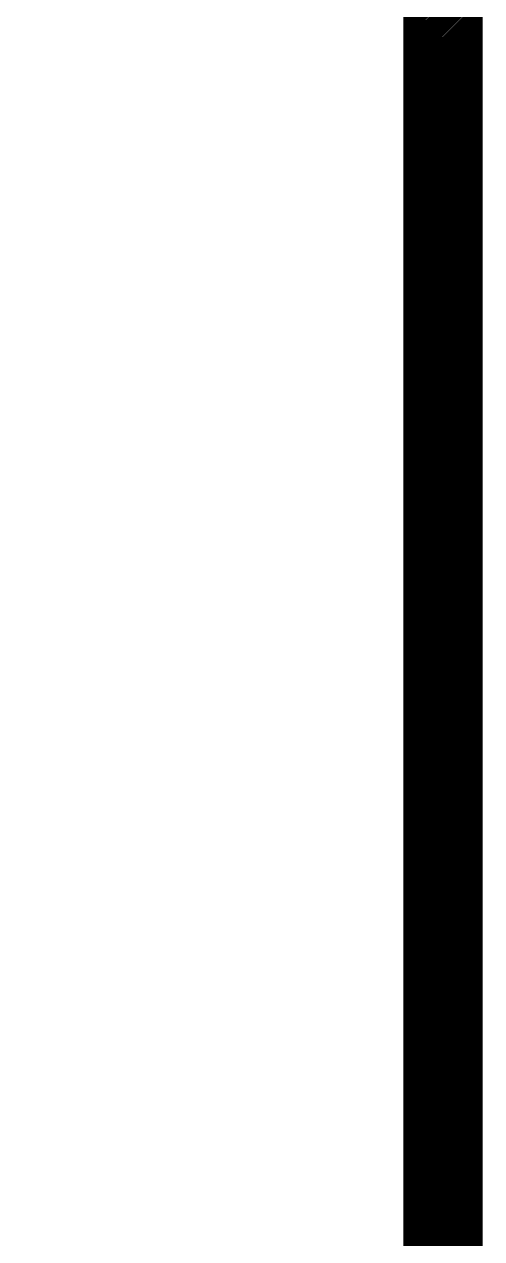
# Model space of a CAD drawing. Header units: inches. Extents: x 2765 to 3274, y 483 to 993.
# Drawn here: x 3221.1 to 3273.9, y 565.3 to 705.1 of the extents above; entities that cross this region are included whole.
import ezdxf

# ---------------------------------------------------------------- set-up
doc = ezdxf.new("R2010")
doc.units = ezdxf.units.IN
doc.header["$MEASUREMENT"] = 0
doc.layers.add('wall', color=217, linetype='Continuous', plot=False)
doc.layers.add('windwo', color=140, linetype='Continuous', plot=False)

msp = doc.modelspace()

# ---------------------------------------------------------------- hatches: boundary and pattern name
at = {"layer": 'windwo'}
h = msp.add_hatch(dxfattribs=at)
h.set_pattern_fill('ANSI31', color=6)
h.paths.add_polyline_path([(3273.86, 963.1), (3111.86, 963.1), (3111.86, 939.1), (2979.86, 939.1), (2979.86, 963.1), (2793.86, 963.1), (2793.86, 483.1), (3120.86, 483.1), (3120.86, 504.1), (3132.86, 504.1), (3132.86, 513.1), (3120.86, 513.1), (3120.86, 520.6), (3111.86, 520.6), (3111.86, 492.1), (3008.36, 492.1), (3008.36, 560.35), (3003.86, 560.35), (3003.86, 556.6), (2991.86, 556.6), (2991.86, 552.1), (3003.86, 552.1), (3003.86, 492.1), (2931.86, 492.1), (2931.86, 552.1), (2943.86, 552.1), (2943.86, 556.6), (2922.86, 556.6), (2922.86, 492.1), (2802.86, 492.1), (2802.86, 612.1), (2922.86, 612.1), (2922.86, 598.6), (2931.86, 598.6), (2931.86, 621.1), (2802.86, 621.1), (2802.86, 705.1), (2927.36, 705.1), (2927.36, 709.6), (2802.86, 709.6), (2802.86, 781.6), (2886.86, 781.6), (2886.86, 739.6), (2891.36, 739.6), (2891.36, 781.6), (2928.86, 781.6), (2928.86, 786.1), (2802.86, 786.1), (2802.86, 954.1), (2970.86, 954.1), (2970.86, 924.1), (2979.86, 924.1), (2979.86, 930.1), (3111.86, 930.1), (3111.86, 924.1), (3120.86, 924.1), (3120.86, 954.1), (3264.86, 954.1), (3264.86, 762.1), (3218.36, 762.1), (3218.36, 753.1), (3264.86, 753.1), (3264.86, 513.1), (3252.86, 513.1), (3252.86, 504.1), (3273.86, 504.1)])

# ---------------------------------------------------------------- linework, layer by layer
at = {"layer": 'wall'}
for p, q in [((3273.86, 963.1), (3273.86, 504.1)), ((3264.86, 753.1), (3264.86, 513.1))]:
    msp.add_line(p, q, dxfattribs=at)

doc.saveas('drawing.dxf')
